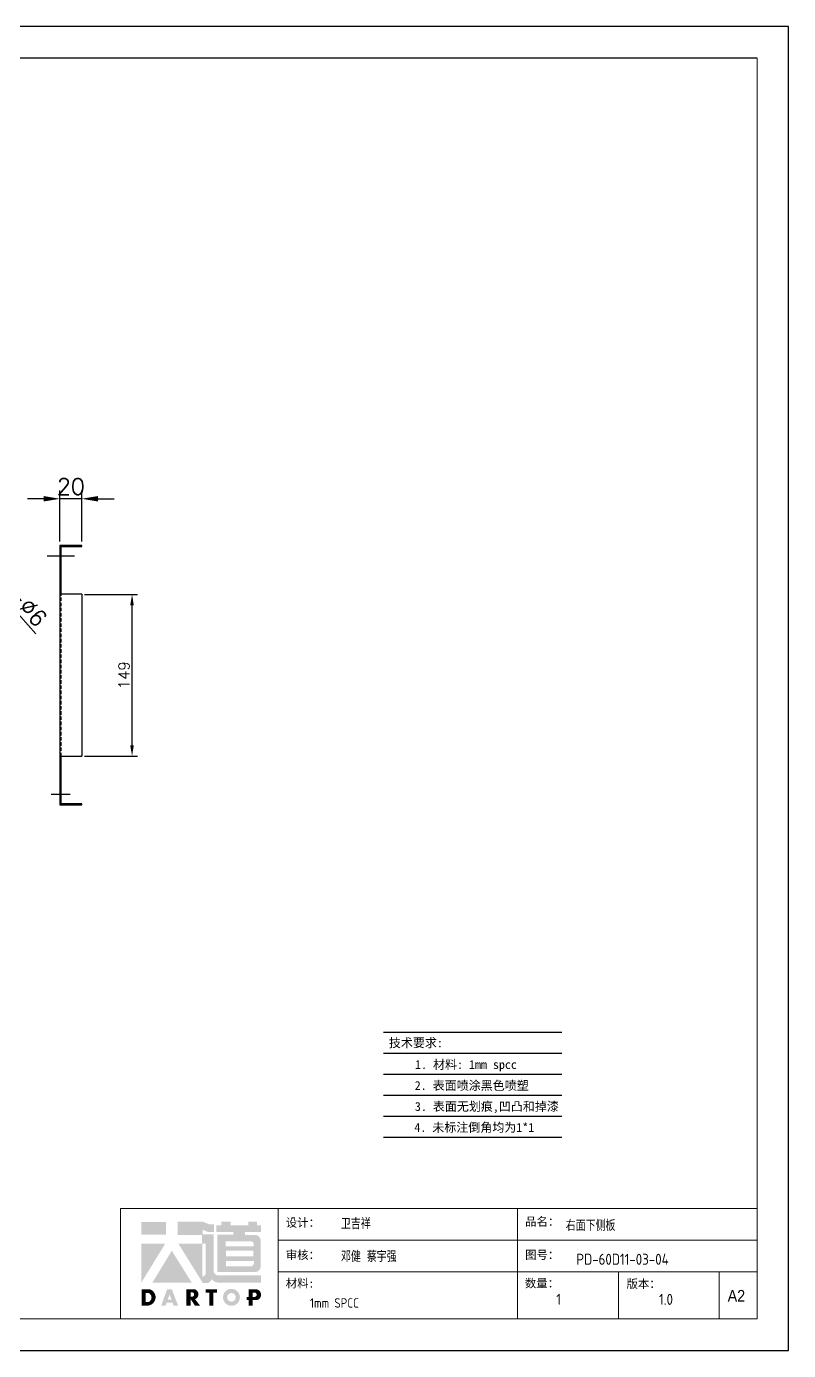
# Model space of a CAD drawing. Header units: millimetres. Extents: x -30327 to 34858, y 4015 to 75103.
# Drawn here: x 1319 to 2021, y 45675 to 46895 of the extents above; entities that cross this region are included whole.
import ezdxf
from ezdxf.enums import TextEntityAlignment as Align

# ---------------------------------------------------------------- set-up
doc = ezdxf.new("R2010")
doc.units = ezdxf.units.MM
doc.linetypes.add('HIDDEN2', pattern=[4.7625, 3.175, -1.5875])
doc.layers.add('A-TITLEBLOCK', color=7, linetype='Continuous', lineweight=18)
doc.layers.add('dim', color=2, linetype='Continuous', lineweight=9)
doc.layers.add('hidden', color=3, linetype='HIDDEN2')
doc.layers.add('print', color=30, linetype='Continuous')
doc.styles.add('GB', font='GBENOR.SHX', dxfattribs={"bigfont": 'gbcbig.shx'})
doc.styles.add('HZ', font='')
doc.styles.add('SLDTEXTSTYLE0', font='simfang.ttf', dxfattribs={"bigfont": 'bigfont'})
doc.styles.add('SLDTEXTSTYLE1', font='Gothic.ttf', dxfattribs={"width": 0.913})
doc.styles.get("Standard").update_dxf_attribs({"font": 'txt', "bigfont": 'gbcbig.shx'})
doc.styles.get('HZ').set_extended_font_data('SimSun')
doc.dimstyles.new('1-4', dxfattribs={"dimscale": 4, "dimtxt": 2.5, "dimasz": 2.5, "dimexe": 1.25, "dimexo": 0.625, "dimtad": 1, "dimdsep": 46, "dimtxsty": 'Standard', "dimcen": 2.5, "dimadec": 0, "dimazin": 0, "dimtfac": 1, "dimtmove": 0, "dimatfit": 3, "dimfxl": 0, "dimarcsym": 0})
doc.dimstyles.new('1-6', dxfattribs={"dimscale": 6, "dimtxt": 2.5, "dimasz": 2.5, "dimexe": 1.25, "dimexo": 0.625, "dimtad": 1, "dimdsep": 46, "dimtxsty": 'Standard', "dimcen": 2.5, "dimadec": 0, "dimazin": 0, "dimtfac": 1, "dimtmove": 0, "dimatfit": 3, "dimfxl": 0, "dimarcsym": 0})

# ---------------------------------------------------------------- blocks, each defined once
blk = doc.blocks.new('*D1098')
at = {"layer": 'Defpoints', "color": 0}
for p in [(1262.7, 46408.9), (1266.7, 46404.4)]:
    blk.add_point(p, dxfattribs=at)
at = {"layer": 'dim', "color": 0, "lineweight": -2}
for p, q in [((1252.8, 46420.1), (1242.8, 46431.4)), ((1262.7, 46408.9), (1266.7, 46404.4)), ((1327.9, 46335.1), (1276.6, 46393.2))]:
    blk.add_line(p, q, dxfattribs=at)
at = {"layer": 'dim', "color": 0}
for points in [[(1254.6, 46421.8), (1250.9, 46418.5), (1262.7, 46408.9)], [(1278.5, 46394.8), (1274.7, 46391.5), (1266.7, 46404.4)]]:
    blk.add_solid(points, dxfattribs=at)
at = {"layer": 'dim', "color": 0, "lineweight": 9, "insert": (1315.7, 46366), "char_height": 15, "attachment_point": 5, "rotation": 311.4765}
blk.add_mtext('4-%%C6', dxfattribs=at)
blk = doc.blocks.new('*D1118')
at = {"layer": 'Defpoints', "color": 0}
for p in [(1350.3, 46459.6), (1350.3, 46416.6), (1370.3, 46416.6)]:
    blk.add_point(p, dxfattribs=at)
at = {"layer": 'dim', "color": 0, "lineweight": -2}
for p, q in [((1350.3, 46420.4), (1350.3, 46467.1)), ((1370.3, 46420.4), (1370.3, 46467.1)), ((1335.3, 46459.6), (1320.3, 46459.6)), ((1370.3, 46459.6), (1350.3, 46459.6)), ((1385.3, 46459.6), (1400.3, 46459.6))]:
    blk.add_line(p, q, dxfattribs=at)
at = {"layer": 'dim', "color": 0}
for points in [[(1335.3, 46462.1), (1335.3, 46457.1), (1350.3, 46459.6)], [(1385.3, 46462.1), (1385.3, 46457.1), (1370.3, 46459.6)]]:
    blk.add_solid(points, dxfattribs=at)
at = {"layer": 'dim', "color": 0, "lineweight": 9, "insert": (1360.3, 46470.9), "char_height": 15, "attachment_point": 5}
blk.add_mtext('20', dxfattribs=at)
blk = doc.blocks.new('*D1106')
at = {"layer": 'Defpoints', "color": 0}
for p in [(1370.3, 46371.6), (1416.7, 46371.6), (1370.3, 46222.6)]:
    blk.add_point(p, dxfattribs=at)
at = {"layer": 'dim', "color": 0, "lineweight": -2}
for p, q in [((1372.8, 46371.6), (1421.7, 46371.6)), ((1416.7, 46232.6), (1416.7, 46361.6)), ((1372.8, 46222.6), (1421.7, 46222.6))]:
    blk.add_line(p, q, dxfattribs=at)
at = {"layer": 'dim', "color": 0}
for points in [[(1415, 46361.6), (1418.3, 46361.6), (1416.7, 46371.6)], [(1415, 46232.6), (1418.3, 46232.6), (1416.7, 46222.6)]]:
    blk.add_solid(points, dxfattribs=at)
at = {"layer": 'dim', "color": 0, "insert": (1409.2, 46297.1), "char_height": 10, "attachment_point": 5, "rotation": 90}
blk.add_mtext('149', dxfattribs=at)
blk = doc.blocks.new('Dartop Logo')
at = {"true_color": 0xc40018}
h = blk.add_hatch(color=12, dxfattribs=at)
h.set_gradient(color1=(196, 0, 24), color2=(196, 0, 24), tint=1)
h.paths.add_polyline_path([(30.39, -3.87), (33.08, -5.04), (35.99, -5.04), (35.99, -1.19), (33.59, -1.19), (30.46, 0.05), (17.94, 0.05), (17.94, -6.46), (30.12, -6.46), (30.12, -6.59), (30.12, -10.75), (18.31, -10.75), (30.46, -30.31), (32.87, -30.31, 0.279375), (34.63, -28.6), (34.63, -28.51), (34.84, -28.51, 0.143145), (38.15, -30.2), (59.27, -30.2), (59.27, -26.49), (38.06, -26.49, -0.414214), (35.75, -24.18), (35.75, -6.26), (30.39, -6.26)])
h.paths.add_polyline_path([(30.25, -10.84), (31.8, -10.84), (31.8, -26.02, -0.088936), (30.9, -26.94), (30.24, -26.94)], flags=16)
h = blk.add_hatch(color=12, dxfattribs=at)
h.set_gradient(color1=(196, 0, 24), color2=(196, 0, 24), tint=1)
h.paths.add_polyline_path([(59.24, -1.73), (57.36, -1.73), (57.36, 0.06), (53.06, 0.06), (53.06, -1.64), (44.29, -1.64), (44.29, 0.15), (39.7, 0.15), (39.7, -1.67), (37.16, -1.67), (37.16, -4.97), (45.54, -4.97), (45.54, -6.42), (37.73, -6.42), (37.73, -24.88), (56.26, -24.88, 0.414214), (59.15, -21.99), (59.15, -9.35, 0.414214), (56.26, -6.46), (51.36, -6.46), (51.36, -5.03), (59.24, -5.03)])
h.paths.add_polyline_path([(54.21, -9.59, -0.414214), (55.66, -11.04), (55.66, -12.1), (41.79, -12.1), (41.79, -9.59)], flags=16)
h.paths.add_polyline_path([(55.57, -14.33), (55.57, -17.01), (41.88, -17.01), (41.88, -14.33)], flags=16)
h.paths.add_polyline_path([(55.75, -19.43), (55.75, -20.57, -0.414214), (54.3, -22.02), (41.88, -22.02), (41.88, -19.43)], flags=16)
h = blk.add_hatch(color=12, dxfattribs=at)
h.set_gradient(color1=(196, 0, 24), color2=(196, 0, 24), tint=1)
h.paths.add_polyline_path([(12.18, 0), (0, 0), (0, -6.37), (12.18, -6.37)])
h = blk.add_hatch(color=12, dxfattribs=at)
h.set_gradient(color1=(196, 0, 24), color2=(196, 0, 24), tint=1)
h.paths.add_polyline_path([(11.79, -10.83), (0.03, -10.83), (0.03, -30.03)])
h = blk.add_hatch(color=12, dxfattribs=at)
h.set_gradient(color1=(196, 0, 24), color2=(196, 0, 24), tint=1)
h.paths.add_polyline_path([(15.05, -14.31), (5.44, -30.15), (25.01, -30.15)])
at = {"true_color": 0x646464}
h = blk.add_hatch(color=251, dxfattribs=at)
h.set_gradient(color1=(100, 100, 100), color2=(100, 100, 100), tint=1)
h.paths.add_polyline_path([(4.15, -33.43), (0.11, -33.43), (0.11, -41.5), (3.51, -41.5, 0.793016)])
h.paths.add_polyline_path([(3.57, -39.73), (2.16, -39.73), (2.16, -35.19), (3.42, -35.19, -0.671361)], flags=16)
h = blk.add_hatch(color=251, dxfattribs=at)
h.set_gradient(color1=(100, 100, 100), color2=(100, 100, 100), tint=1)
h.paths.add_polyline_path([(15.08, -33.36), (12.78, -33.36), (9.82, -41.51), (12, -41.51), (12.51, -40.06), (15.46, -40.06), (15.99, -41.52), (18.19, -41.52)])
h.paths.add_polyline_path([(14.9, -38.51), (13.07, -38.51), (13.97, -35.95)], flags=16)
h = blk.add_hatch(color=251, dxfattribs=at)
h.set_gradient(color1=(100, 100, 100), color2=(100, 100, 100), tint=1)
h.paths.add_polyline_path([(26.27, -33.36), (22.3, -33.36), (22.3, -41.51), (24.4, -41.51), (24.4, -38.28), (26.55, -41.54), (29.09, -41.54), (26.61, -38.3, 0.744055)])
h.paths.add_polyline_path([(24.38, -37.08), (24.38, -34.94), (25.32, -34.94, -0.796809), (25.3, -37.08)], flags=16)
h = blk.add_hatch(color=251, dxfattribs=at)
h.set_gradient(color1=(100, 100, 100), color2=(100, 100, 100), tint=1)
h.paths.add_polyline_path([(37.44, -33.4), (31.88, -33.4), (31.88, -35.16), (33.61, -35.16), (33.61, -41.52), (35.69, -41.52), (35.69, -35.16), (37.44, -35.16)])
h = blk.add_hatch(color=251, dxfattribs=at)
h.set_gradient(color1=(100, 100, 100), color2=(100, 100, 100), tint=1)
h.paths.add_polyline_path([(40.46, -37.41, 1), (48.83, -37.41, 1)])
h.paths.add_polyline_path([(46.8, -37.41, -1), (42.5, -37.41, -1)], flags=16)
h = blk.add_hatch(color=251, dxfattribs=at)
h.set_gradient(color1=(100, 100, 100), color2=(100, 100, 100), tint=1)
h.paths.add_polyline_path([(56.85, -33.38), (56.73, -33.38), (53.19, -33.38), (53.19, -37.19), (52.26, -37.19), (52.26, -38.73), (53.18, -38.73), (53.18, -41.5), (55.24, -41.5), (55.24, -38.72), (57.51, -38.72, 0.812304)])
h.paths.add_polyline_path([(55.21, -37.18), (55.21, -35.05), (56.39, -35.05, -0.778213), (56.27, -37.18)], flags=16)
blk = doc.blocks.new('DT-A2-TITLE')
for p, q in [((594, 420), (0, 420)), ((594, 0), (594, 420)), ((584, 410), (10, 410))]:
    blk.add_line(p, q)
at = {"layer": 'A-TITLEBLOCK', "color": 7}
for p, q in [((584, 410), (584, 10)), ((594, 0), (594, 297)), ((382, 10), (382, 45)), ((584, 45), (382, 45)), ((432, 45), (432, 10)), ((508, 45), (508, 10)), ((584, 35), (432, 35)), ((432, 25), (584.08, 25)), ((540, 10), (540, 25)), ((572, 10), (572, 25)), ((10, 10), (584, 10)), ((0, 0), (594, 0))]:
    blk.add_line(p, q, dxfattribs=at)
at = {"layer": 'A-TITLEBLOCK', "xscale": 0.6400000000000001, "yscale": 0.6400000000000001, "zscale": 0.6400000000000001}
blk.add_blockref('Dartop Logo', (388.65, 40.81), dxfattribs=at)
at = {"style": 'GB'}
for tag, p, height in [('#设计', (451.96, 38.52), 3.5), ('#品名', (523.32, 37.95), 3.5), ('#审核', (451.99, 28.1), 3.5), ('#图号', (526.67, 27.2), 3.5), ('#材料说明', (442.15, 13.59), 3), ('#数量', (520.33, 14.51), 3.5), ('#版本', (552.92, 14.47), 3.5)]:
    blk.add_attdef(tag, p, '', height=height, dxfattribs=at)
at = {"layer": 'A-TITLEBLOCK', "color": 7, "attachment_point": 1}
for s, insert, char_height, style in [('设计：', (434.47, 41.87), 2.646, 'SLDTEXTSTYLE0'), ('品名：', (510.43, 42.19), 2.646, 'SLDTEXTSTYLE0'), ('审核：', (434.47, 31.64), 2.646, 'SLDTEXTSTYLE0'), ('图号：', (510.4, 31.66), 2.646, 'SLDTEXTSTYLE0'), ('材料:', (434.47, 22.62), 2.646, 'SLDTEXTSTYLE0'), ('数量：', (510.35, 22.64), 2.646, 'SLDTEXTSTYLE0'), ('版本：', (542.59, 22.48), 2.646, 'SLDTEXTSTYLE0'), ('A2', (574.7, 19.21), 3.704, 'SLDTEXTSTYLE1')]:
    blk.add_mtext(s, dxfattribs=dict(at, insert=insert, char_height=char_height, style=style))

msp = doc.modelspace()

# ---------------------------------------------------------------- linework, layer by layer
for p, q in [((1363.7317, 46406.6386), (1338.5275, 46406.6386)), ((1370.2705, 46416.6386), (1350.2705, 46416.6386)), ((1350.2705, 46416.6386), (1350.2705, 46177.6386)), ((1370.2705, 46416.6386), (1350.2705, 46416.6386)), ((1351.2705, 46371.6386), (1351.2705, 46416.6386)), ((1351.2705, 46415.6386), (1370.2705, 46415.6386)), ((1351.2705, 46415.6386), (1370.2705, 46415.6386)), ((1370.2705, 46415.6386), (1370.2705, 46416.6386)), ((1370.2705, 46415.6386), (1370.2705, 46416.6386)), ((1370.2705, 46371.6386), (1350.2705, 46371.6386)), ((1370.2705, 46371.6386), (1370.2705, 46222.6386)), ((1350.2705, 46222.6386), (1370.2705, 46222.6386)), ((1351.2705, 46177.6386), (1351.2705, 46222.6386)), ((1342.1669, 46187.6386), (1359.7767, 46187.6386)), ((1350.2705, 46177.6386), (1370.2705, 46177.6386)), ((1370.2705, 46178.6386), (1351.2705, 46178.6386)), ((1370.2705, 46177.6386), (1370.2705, 46178.6386))]:
    msp.add_line(p, q)
at = {"layer": 'Defpoints'}
for p, q in [((1648.3002, 45968.3369), (1812.7552, 45968.3369)), ((1648.3002, 45949.0282), (1812.7552, 45949.0282)), ((1648.3002, 45949.0282), (1812.7552, 45949.0282)), ((1648.3002, 45929.7196), (1812.7552, 45929.7196)), ((1648.3002, 45910.411), (1812.7552, 45910.411)), ((1648.3002, 45891.1024), (1812.7552, 45891.1024)), ((1648.3002, 45871.7937), (1812.7552, 45871.7937))]:
    msp.add_line(p, q, dxfattribs=at)
at = {"layer": 'hidden'}
msp.add_line((1351.2705, 46222.6386), (1351.2705, 46371.6386), dxfattribs=at)
at = {"layer": 'print'}
msp.add_lwpolyline([(297.0321, 45675.2683), (2021.4379, 45675.2683), (2021.4379, 46894.5451), (297.0321, 46894.5451)], close=True, dxfattribs=at)

# ---------------------------------------------------------------- block references
at = {"xscale": 2.90304, "yscale": 2.90304, "zscale": 2.90304}
msp.add_blockref('DT-A2-TITLE', (297.0321, 45675.2683), dxfattribs=at).add_auto_attribs({'#设计': '卫吉祥', '#审核': '邓健 蔡宇强', '#材料说明': '1mm SPCC', '#品名': '右面下侧板', '#图号': 'PD-60D11-03-04', '#数量': '1', '#版本': '1.0'})

# ---------------------------------------------------------------- texts
at = {"style": 'HZ'}
for s, height, p in [('技术要求:', 8.10962, (1678.1666, 45958.5921)), ('1. 材料: 1mm spcc ', 8.109624, (1727.0661, 45938.6164)), ('    2. 表面喷涂黑色喷塑  ', 8.109624, (1724.093, 45919.3078)), ('3. 表面无划痕,凹凸和掉漆', 8.109624, (1743.5639, 45899.9992)), ('4. 未标注倒角均为1*1', 8.109624, (1731.9841, 45880.6905))]:
    msp.add_text(s, height=height, dxfattribs=at).set_placement(p, align=Align.MIDDLE_CENTER)

# ---------------------------------------------------------------- dimensions: what is measured, and where the dimension line sits
at = {"layer": 'dim', "lineweight": 9}
dim = msp.add_linear_dim(base=(1350.2705, 46459.6001), p1=(1370.2705, 46416.6386), p2=(1350.2705, 46416.6386), dimstyle='1-6', dxfattribs=at)
dim.commit()
dim.dimension.update_dxf_attribs({"geometry": '*D1118', "text_midpoint": (1360.2705, 46459.6001), "dimtype": 160})
dim = msp.add_diameter_dim_2p(p1=(1262.7035, 46408.8863), p2=(1266.6774, 46404.391), text='4-%%C6', dimstyle='1-6', dxfattribs=at)
dim.commit()
dim.dimension.update_dxf_attribs({"geometry": '*D1098', "text_midpoint": (1315.6729, 46365.9518)})
at = {"layer": 'dim'}
dim = msp.add_linear_dim(base=(1416.672, 46371.6386), p1=(1370.2705, 46222.6386), p2=(1370.2705, 46371.6386), angle=90, dimstyle='1-4', dxfattribs=at)
dim.commit()
dim.dimension.update_dxf_attribs({"geometry": '*D1106', "text_midpoint": (1409.172, 46297.1386)})

doc.saveas('drawing.dxf')
